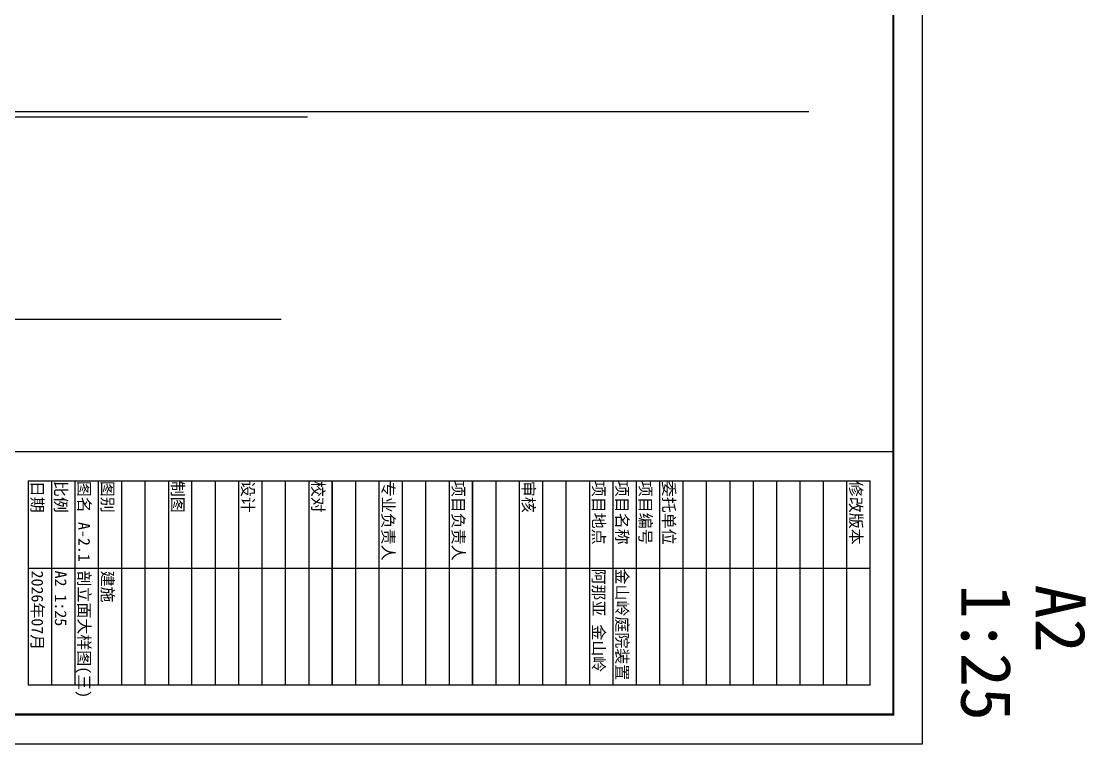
# Model space of a CAD drawing. Extents: x 9928 to 93764, y -101273 to -34887.
# Drawn here: x 82143 to 88580, y -89544 to -85175 of the extents above; entities that cross this region are included whole.
import ezdxf
from ezdxf import colors
from ezdxf.entities.mleader import LeaderData, LeaderLine
from ezdxf.enums import TextEntityAlignment as Align
from ezdxf.math import Vec2, Vec3

# ---------------------------------------------------------------- set-up
doc = ezdxf.new("R2010")
doc.units = 0
doc.header["$LTSCALE"] = 1000
doc.header["$MEASUREMENT"] = 0
for name, color, linetype in [('A-ANNO-DIMS', 6, 'Continuous'), ('A-ANNO-NOTE', 4, 'Continuous'), ('A-ANNO-SYMB', 4, 'Continuous')]:
    doc.layers.add(name, color=color, linetype=linetype)
doc.layers.add('A-ANNO-NPLT', color=250, linetype='Continuous', plot=False)
doc.styles.add('DIM_T3', font='ARIALN.TTF')
doc.styles.add('EN', font='ARIALN.TTF')
doc.styles.add('TBLK-A1$0$EN', font='')
doc.styles.get('TBLK-A1$0$EN').set_extended_font_data('SimSun')

# ---------------------------------------------------------------- blocks, each defined once
blk = doc.blocks.new('alsidufhasdf')
at = {"layer": 'A-ANNO-NOTE'}
blk.add_line((-71369.3, -56095.3), (-70145.8, -56095.3), dxfattribs=at)
at = {"layer": 'A-ANNO-NOTE', "const_width": 12.5, "flags": 128}
blk.add_lwpolyline([(-69970.8, -65800.3), (-69970.8, -51475.3), (-80015.8, -51475.3), (-80015.8, -65800.3)], close=True, dxfattribs=at)
at = {"layer": 'A-ANNO-NOTE', "const_width": 8.75, "flags": 128}
blk.add_lwpolyline([(-71544.3, -56795.3), (-71544.3, -51475.3)], dxfattribs=at)
at = {"layer": 'A-ANNO-NOTE', "const_width": 8.75}
for points in [[(-71369.3, -51755.3), (-70145.8, -51755.3)], [(-71369.3, -52735.3), (-70145.8, -52735.3)], [(-71369.3, -53575.3), (-70145.8, -53575.3)], [(-71369.3, -53995.3), (-70145.8, -53995.3)], [(-71369.3, -54415.3), (-70145.8, -54415.3)], [(-71369.3, -54835.3), (-70145.8, -54835.3)], [(-71369.3, -55255.3), (-70145.8, -55255.3)], [(-71369.3, -55675.3), (-70145.8, -55675.3)], [(-71369.3, -56095.3), (-70145.8, -56095.3)]]:
    blk.add_lwpolyline(points, dxfattribs=at)
at = {"layer": 'A-ANNO-NPLT'}
for p, q in [((-70145.8, -51615.3), (-71369.3, -51615.3)), ((-70844.3, -51615.3), (-70844.3, -56655.3)), ((-71369.3, -51755.3), (-70145.8, -51755.3)), ((-71369.3, -51895.3), (-70145.8, -51895.3)), ((-71369.3, -52035.3), (-70145.8, -52035.3)), ((-71369.3, -52175.3), (-70145.8, -52175.3)), ((-71369.3, -52315.3), (-70145.8, -52315.3)), ((-71369.3, -52455.3), (-70145.8, -52455.3)), ((-71369.3, -52595.3), (-70145.8, -52595.3)), ((-71369.3, -52735.3), (-70145.8, -52735.3)), ((-71369.3, -52875.3), (-70145.8, -52875.3)), ((-71369.3, -53015.3), (-70145.8, -53015.3)), ((-71369.3, -53155.3), (-70145.8, -53155.3)), ((-71369.3, -53295.3), (-70145.8, -53295.3)), ((-71369.3, -53435.3), (-70145.8, -53435.3)), ((-71369.3, -53575.3), (-70145.8, -53575.3)), ((-71369.3, -53715.3), (-70145.8, -53715.3)), ((-71369.3, -53855.3), (-70145.8, -53855.3)), ((-71369.3, -53995.3), (-70145.8, -53995.3)), ((-71369.3, -54135.3), (-70145.8, -54135.3)), ((-71369.3, -54275.3), (-70145.8, -54275.3)), ((-71369.3, -54415.3), (-70145.8, -54415.3)), ((-71369.3, -54555.3), (-70145.8, -54555.3)), ((-71369.3, -54695.3), (-70145.8, -54695.3)), ((-71369.3, -54835.3), (-70145.8, -54835.3)), ((-71369.3, -54975.3), (-70145.8, -54975.3)), ((-71369.3, -55115.3), (-70145.8, -55115.3)), ((-71369.3, -55255.3), (-70145.8, -55255.3)), ((-71369.3, -55395.3), (-70145.8, -55395.3)), ((-71369.3, -55535.3), (-70145.8, -55535.3)), ((-71369.3, -55815.3), (-70145.8, -55815.3)), ((-71369.3, -55955.3), (-70145.8, -55955.3)), ((-71369.3, -55955.3), (-70145.8, -55955.3)), ((-71369.3, -56095.3), (-70145.8, -56095.3)), ((-71369.3, -56095.3), (-70145.8, -56095.3)), ((-71369.3, -56235.3), (-70145.8, -56235.3)), ((-71369.3, -56235.3), (-70145.8, -56235.3)), ((-71369.3, -56235.3), (-70145.8, -56235.3)), ((-71369.3, -56375.3), (-70145.8, -56375.3)), ((-71369.3, -56375.3), (-70145.8, -56375.3)), ((-71369.3, -56515.3), (-70145.8, -56515.3)), ((-71369.3, -56515.3), (-70145.8, -56515.3)), ((-71369.3, -56655.3), (-70145.8, -56655.3)), ((-71369.3, -56655.3), (-70145.8, -56655.3))]:
    blk.add_line(p, q, dxfattribs=at)
blk.add_lwpolyline([(-69795.8, -66000.3), (-69795.8, -51300.3), (-80190.8, -51300.3), (-80190.8, -66000.3)], close=True, dxfattribs=at)
for points in [[(-71369.3, -56655.3), (-71369.3, -51615.3)], [(-70145.8, -51615.3), (-70145.8, -56655.3)]]:
    blk.add_lwpolyline(points, dxfattribs=at)
at = {"layer": 'A-ANNO-NOTE', "style": 'TBLK-A1$0$EN'}
for s, p in [('修改版本', (-71369.3, -51755.3)), ('委托单位', (-71369.3, -52875.3)), ('项目编号', (-71369.3, -53015.3)), ('项目名称', (-71369.3, -53155.3)), ('金山岭庭院装置', (-70844.3, -53155.3)), ('项目地点', (-71369.3, -53295.3)), ('阿那亚 金山岭', (-70844.3, -53295.3)), ('审核', (-71369.3, -53715.3)), ('项目负责人', (-71369.3, -54135.3)), ('专业负责人', (-71369.3, -54555.3)), ('校对', (-71369.3, -54975.3)), ('设计', (-71369.3, -55395.3)), ('制图', (-71369.3, -55815.3)), ('图别', (-71369.3, -56235.3)), ('图名', (-71369.3, -56375.3)), ('比例', (-71369.3, -56515.3)), ('A2 1:25', (-70832.2, -56515.3)), ('日期', (-71369.3, -56655.3)), ('2026年07月', (-70832.2, -56655.3))]:
    blk.add_text(s, height=70, dxfattribs=at).set_placement(p, align=Align.BOTTOM_LEFT)
at = {"layer": 'A-ANNO-NOTE', "char_height": 300, "attachment_point": 1, "style": 'DIM_T3'}
for s, insert in [('{\\fSimSun|b0|i0|c134|p2;A2}', (-70748.7, -50324.1)), ('{\\fSimSun|b0|i0|c134|p2;1:25}', (-70748.7, -50769))]:
    blk.add_mtext_dynamic_manual_height_columns(s, width=5992.162, gutter_width=1500, heights=[0], dxfattribs=dict(at, insert=insert))
blk = doc.blocks.new('_DotSmall')
at = {"color": 0, "linetype": 'ByBlock', "const_width": 0.5}
blk.add_lwpolyline([(-0.0625, 0, 1), (0.0625, 0, 1)], format="xyb", close=True, dxfattribs=at)

msp = doc.modelspace()

# ---------------------------------------------------------------- block references
at = {"layer": 'A-ANNO-DIMS', "xscale": 1.010204081632657, "yscale": 1.010204081632657, "zscale": 1.010204081632657, "rotation": 270}
msp.add_blockref('alsidufhasdf', (139417.5, -160052.3), dxfattribs=at)

# ---------------------------------------------------------------- texts
at = {"layer": 'A-ANNO-NOTE', "style": 'TBLK-A1$0$EN'}
for s, p in [('A-2.1', (82467, -88203.7)), ('剖立面大样图(三)', (82467, -88497.3)), ('建施', (82608.4, -88497.3))]:
    msp.add_text(s, height=70.71, rotation=270, dxfattribs=at).set_placement(p, align=Align.BOTTOM_LEFT)

# ---------------------------------------------------------------- leaders
at = {"layer": 'A-ANNO-SYMB'}
ml = msp.add_multileader_mtext('Standard', dxfattribs=at)
ml.set_content('\\pxsm1;{\\fSimSun|b0|i0|c134|p2;\\H0.2x;金属圆钢杆件，可挂布帘或柱帘\\P黑色哑光氟碳喷涂}', color=256, style='EN')
ml.set_leader_properties(color=256)
ml.set_arrow_properties(name='DOTSMALL')
ml.build(insert=Vec2(0, 0))
ml.multileader.update_dxf_attribs({"text_left_attachment_type": 5, "text_right_attachment_type": 5, "dogleg_length": 901.2, "arrow_head_size": 62.7})
ctx = ml.context
ctx.base_point, ctx.char_height, ctx.arrow_head_size, ctx.landing_gap_size, ctx.plane_origin = Vec3(77826.7, -85753.5), 313.469, 62.7, 0.282, Vec3(106314.5, -84710.7)
ctx.left_attachment, ctx.right_attachment, ctx.text_align_type = 5, 5, 2
notes = []
notes.append((ctx, [(0, (1, 1, 0), (77791.8, -85753.5), (1, 0), 34.9, [(0, [(77512.3, -86178.9)], 0, [])])]))
ctx.mtext.insert, ctx.mtext.alignment, ctx.mtext.flow_direction = Vec3(79071.4, -85536.9), 3, 5
ml = msp.add_multileader_mtext('Standard', dxfattribs=at)
ml.set_content('\\pxsm1;{\\fSimSun|b0|i0|c134|p2;\\H0.2x;金属圆钢杆件，可挂布帘或柱帘\\P黑色哑光氟碳喷涂}', color=256, style='EN')
ml.set_leader_properties(color=256)
ml.set_arrow_properties(name='DOTSMALL')
ml.build(insert=Vec2(0, 0))
ml.multileader.update_dxf_attribs({"text_left_attachment_type": 5, "text_right_attachment_type": 5, "dogleg_length": 901.2, "arrow_head_size": 62.7})
ctx = ml.context
ctx.base_point, ctx.char_height, ctx.arrow_head_size, ctx.landing_gap_size, ctx.plane_origin = Vec3(80857.8, -85720.2), 313.469, 62.7, 0.282, Vec3(109380.8, -84460.7)
ctx.left_attachment, ctx.right_attachment, ctx.text_align_type = 5, 5, 2
notes.append((ctx, [(0, (1, 1, 0), (80822.9, -85720.2), (1, 0), 34.9, [(0, [(80681, -85929.9)], 0, [])])]))
ctx.mtext.insert, ctx.mtext.alignment, ctx.mtext.flow_direction = Vec3(82102.5, -85503.5), 3, 5
ml = msp.add_multileader_mtext('Standard', dxfattribs=at)
ml.set_content('{\\fSimSun|b0|i0|c134|p2;\\H0.2x;跌水装置\\P详厂家深化}', color=256, style='EN')
ml.set_leader_properties(color=256)
ml.set_arrow_properties(name='DOTSMALL')
ml.build(insert=Vec2(0, 0))
ml.multileader.update_dxf_attribs({"text_left_attachment_type": 5, "text_right_attachment_type": 5, "dogleg_length": 901.2, "arrow_head_size": 62.7})
ctx = ml.context
ctx.base_point, ctx.char_height, ctx.arrow_head_size, ctx.landing_gap_size, ctx.plane_origin = Vec3(81555.3, -86976.8), 313.469, 62.7, 0.282, Vec3(109380.8, -85717.3)
ctx.left_attachment, ctx.right_attachment, ctx.text_align_type = 5, 5, 2
notes.append((ctx, [(0, (1, 1, 0), (80822.9, -86976.8), (1, 0), 732.4, [(0, [(80681, -87186.5)], 0, [])])]))
ctx.mtext.insert, ctx.mtext.alignment, ctx.mtext.flow_direction = Vec3(81995.5, -86691.7), 3, 5
for ctx, leaders in notes:
    for number, flags, end, landing, length, lines in leaders:
        leader = LeaderData()
        leader.index, (leader.has_last_leader_line, leader.has_dogleg_vector, leader.attachment_direction) = number, flags
        leader.last_leader_point, leader.dogleg_vector, leader.dogleg_length = Vec3(end), Vec3(landing), length
        for number, points, colour, breaks in lines:
            line = LeaderLine()
            line.index, line.vertices, line.color, line.breaks = number, Vec3.list(points), colors.encode_raw_color(colour), breaks
            leader.lines.append(line)
        ctx.leaders.append(leader)

doc.saveas('drawing.dxf')
